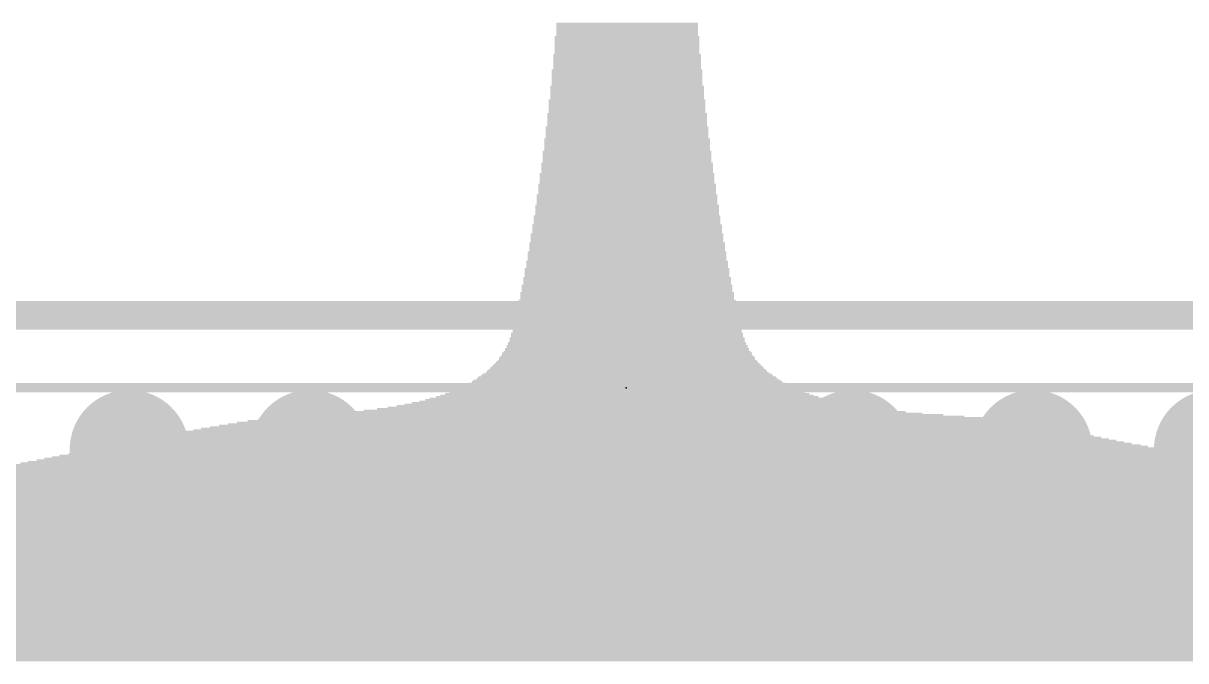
# Model space of a CAD drawing. Extents: x -28.6 to 28.6, y -39.6 to 14.1.
# Drawn here: x -8.48 to 7.86, y -3.84 to 5.12 of the extents above; entities that cross this region are included whole.
import ezdxf

# ---------------------------------------------------------------- set-up
doc = ezdxf.new("R2010")
doc.units = 0
for name, color, linetype in [('1', 12, 'CONTINUOUS'), ('16', 132, 'CONTINUOUS'), ('17', 110, 'CONTINUOUS'), ('201', 6, 'CONTINUOUS'), ('21', 40, 'CONTINUOUS'), ('23', 40, 'CONTINUOUS')]:
    doc.layers.add(name, color=color, linetype=linetype)

# ---------------------------------------------------------------- blocks, each defined once
blk = doc.blocks.new('ROUNDP')
at = {"const_width": 0.5}
blk.add_lwpolyline([(0, -0.25, 1), (0, 0.25, 1), (0, -0.25)], format="xyb", dxfattribs=at)
blk = doc.blocks.new('RECT')
blk.add_solid([(-0.5, -0.5), (0.5, -0.5), (-0.5, 0.5), (0.5, 0.5)])

msp = doc.modelspace()

# ---------------------------------------------------------------- linework, layer by layer
at = {"layer": '1', "const_width": 0.4064}
msp.add_lwpolyline([(-25.4, 1.016), (23.749, 1.016)], dxfattribs=at)
at = {"layer": '16', "const_width": 0.4064}
msp.add_lwpolyline([(-25.273, 1.016), (23.876, 1.016)], dxfattribs=at)
at = {"layer": '21', "const_width": 0.127}
msp.add_lwpolyline([(-28.5, 0), (28.5, 0)], dxfattribs=at)
at = {"layer": '23'}
msp.add_point((0, 0), dxfattribs=at)

# ---------------------------------------------------------------- block references
at = {"layer": '17', "xscale": 1.6764, "yscale": 1.6764, "rotation": 180}
for p in [(-6.985, -0.87), (-6.985, -0.87), (-4.445, -0.87), (-4.445, -0.87), (-1.905, -0.87), (-1.905, -0.87), (0.635, -0.87), (0.635, -0.87), (3.175, -0.87), (3.175, -0.87), (5.715, -0.87), (5.715, -0.87), (8.255, -0.87), (8.255, -0.87), (-8.255, -2.78), (-8.255, -2.78), (-5.715, -2.78), (-5.715, -2.78), (-3.175, -2.78), (-3.175, -2.78), (-0.635, -2.78), (-0.635, -2.78), (1.905, -2.78), (1.905, -2.78), (4.445, -2.78), (4.445, -2.78), (6.985, -2.78), (6.985, -2.78)]:
    msp.add_blockref('ROUNDP', p, dxfattribs=at)
at = {"layer": '201', "yscale": 0.0212, "rotation": 180}
for p, xscale in [((0.0117, 5.1205), 1.9896), ((0.0117, 5.0994), 1.9896), ((0.0117, 5.0782), 1.9896), ((0.0117, 5.057), 1.9896), ((0.0117, 4.9301), 2.0319), ((0.0117, 4.9089), 2.0319), ((0.0117, 5.0359), 1.9896), ((0.0117, 5.0147), 1.9896), ((0.0117, 4.9935), 1.9896), ((0.0117, 4.9724), 1.9896), ((0.0117, 4.9512), 1.9896), ((0.0117, 4.8877), 2.0319), ((0.0117, 4.8666), 2.0319), ((0.0117, 4.8454), 2.0319), ((0.0117, 4.8242), 2.0319), ((0.0117, 4.8031), 2.0319), ((0.0117, 4.7819), 2.0319), ((0.0117, 4.7607), 2.0319), ((0.0117, 4.7396), 2.0319), ((0.0117, 4.6761), 2.0743), ((0.0117, 4.6549), 2.0743), ((0.0117, 4.6337), 2.0743), ((0.0117, 4.6126), 2.0743), ((0.0117, 4.5914), 2.0743), ((0.0117, 4.5702), 2.0743), ((0.0117, 4.7184), 2.0319), ((0.0117, 4.6972), 2.0319), ((0.0117, 4.4644), 2.1166), ((0.0117, 4.4432), 2.1166), ((0.0117, 4.4221), 2.1166), ((0.0117, 4.5491), 2.0743), ((0.0117, 4.5279), 2.0743), ((0.0117, 4.5067), 2.0743), ((0.0117, 4.4856), 2.0743), ((0.0117, 4.4009), 2.1166), ((0.0117, 4.3797), 2.1166), ((0.0117, 4.3586), 2.1166), ((0.0117, 4.3374), 2.1166), ((0.0117, 4.3162), 2.1166), ((0.0117, 4.2951), 2.1166), ((0.0117, 4.2739), 2.1166), ((0.0117, 4.2527), 2.1166), ((0.0117, 4.2316), 2.1589), ((0.0117, 4.2104), 2.1589), ((0.0117, 4.1892), 2.1589), ((0.0117, 4.1681), 2.1589), ((0.0117, 4.1469), 2.1589), ((0.0117, 4.1258), 2.1589), ((0.0117, 4.1046), 2.1589), ((0.0117, 4.0834), 2.1589), ((0.0117, 4.0411), 2.2012), ((0.0117, 4.0199), 2.2012), ((0.0117, 3.9988), 2.2012), ((0.0117, 3.9776), 2.2012), ((0.0117, 3.9564), 2.2012), ((0.0117, 3.9353), 2.2012), ((0.0117, 3.9141), 2.2012), ((0.0117, 4.0623), 2.1589), ((0.0117, 3.8506), 2.2436), ((0.0117, 3.8294), 2.2436), ((0.0117, 3.8083), 2.2436), ((0.0117, 3.7871), 2.2436), ((0.0117, 3.7659), 2.2436), ((0.0117, 3.8929), 2.2012), ((0.0117, 3.8718), 2.2012), ((0.0117, 3.6601), 2.2859), ((0.0117, 3.6389), 2.2859), ((0.0117, 3.6178), 2.2859), ((0.0117, 3.5966), 2.2859), ((0.0117, 3.7448), 2.2436), ((0.0117, 3.7236), 2.2436), ((0.0117, 3.7024), 2.2436), ((0.0117, 3.6813), 2.2436), ((0.0117, 3.4908), 2.3282), ((0.0117, 3.4696), 2.3282), ((0.0117, 3.4484), 2.3282), ((0.0117, 3.4273), 2.3282), ((0.0117, 3.5754), 2.2859), ((0.0117, 3.5543), 2.2859), ((0.0117, 3.5331), 2.2859), ((0.0117, 3.5119), 2.2859), ((0.0117, 3.3214), 2.3706), ((0.0117, 3.3003), 2.3706), ((0.0117, 3.2791), 2.3706), ((0.0117, 3.258), 2.3706), ((0.0117, 3.4061), 2.3282), ((0.0117, 3.3849), 2.3282), ((0.0117, 3.3638), 2.3282), ((0.0117, 3.3426), 2.3282), ((0.0117, 3.1521), 2.4129), ((0.0117, 3.131), 2.4129), ((0.0117, 3.1098), 2.4129), ((0.0117, 3.2368), 2.3706), ((0.0117, 3.2156), 2.3706), ((0.0117, 3.1945), 2.3706), ((0.0117, 3.1733), 2.3706), ((0.0117, 3.004), 2.4552), ((0.0117, 2.9828), 2.4552), ((0.0117, 2.9616), 2.4552), ((0.0117, 2.9405), 2.4552), ((0.0117, 3.0886), 2.4129), ((0.0117, 3.0675), 2.4129), ((0.0117, 3.0463), 2.4129), ((0.0117, 3.0251), 2.4129), ((0.0117, 2.8558), 2.4976), ((0.0117, 2.8346), 2.4976), ((0.0117, 2.8135), 2.4976), ((0.0117, 2.7923), 2.4976), ((0.0117, 2.7711), 2.4976), ((0.0117, 2.9193), 2.4552), ((0.0117, 2.8981), 2.4552), ((0.0117, 2.877), 2.4552), ((0.0117, 2.7076), 2.5399), ((0.0117, 2.6865), 2.5399), ((0.0117, 2.6653), 2.5399), ((0.0117, 2.6441), 2.5399), ((0.0117, 2.623), 2.5399), ((0.0117, 2.75), 2.4976), ((0.0117, 2.7288), 2.4976), ((0.0117, 2.5595), 2.5822), ((0.0117, 2.5383), 2.5822), ((0.0117, 2.5171), 2.5822), ((0.0117, 2.496), 2.5822), ((0.0117, 2.4748), 2.5822), ((0.0117, 2.4537), 2.5822), ((0.0117, 2.6018), 2.5399), ((0.0117, 2.5806), 2.5399), ((0.0117, 2.2843), 2.6669), ((0.0117, 2.4113), 2.6246), ((0.0117, 2.3902), 2.6246), ((0.0117, 2.369), 2.6246), ((0.0117, 2.3478), 2.6246), ((0.0117, 2.3267), 2.6246), ((0.0117, 2.3055), 2.6246), ((0.0117, 2.4325), 2.5822), ((0.0117, 2.1573), 2.7092), ((0.0117, 2.1362), 2.7092), ((0.0117, 2.115), 2.7092), ((0.0117, 2.2632), 2.6669), ((0.0117, 2.242), 2.6669), ((0.0117, 2.2208), 2.6669), ((0.0117, 2.1997), 2.6669), ((0.0117, 2.1785), 2.6669), ((0.0117, 2.0303), 2.7516), ((0.0117, 2.0092), 2.7516), ((0.0117, 1.988), 2.7516), ((0.0117, 1.9668), 2.7516), ((0.0117, 2.0938), 2.7092), ((0.0117, 2.0727), 2.7092), ((0.0117, 2.0515), 2.7092), ((0.0117, 1.9033), 2.7939), ((0.0117, 1.8822), 2.7939), ((0.0117, 1.861), 2.7939), ((0.0117, 1.8398), 2.7939), ((0.0117, 1.8187), 2.7939), ((0.0117, 1.7975), 2.7939), ((0.0117, 1.9457), 2.7516), ((0.0117, 1.9245), 2.7516), ((0.0117, 1.6705), 2.8786), ((0.0117, 1.6493), 2.8786), ((0.0117, 1.6282), 2.8786), ((0.0117, 1.7763), 2.8362), ((0.0117, 1.7552), 2.8362), ((0.0117, 1.734), 2.8362), ((0.0117, 1.7128), 2.8362), ((0.0117, 1.6917), 2.8362), ((0.0117, 1.5435), 2.9209), ((0.0117, 1.5224), 2.9209), ((0.0117, 1.5012), 2.9209), ((0.0117, 1.48), 2.9209), ((0.0117, 1.607), 2.8786), ((0.0117, 1.5858), 2.8786), ((0.0117, 1.5647), 2.8786), ((0.0117, 1.3319), 3.0055), ((0.0117, 1.3107), 3.0055), ((0.0117, 1.4377), 2.9632), ((0.0117, 1.4165), 2.9632), ((0.0117, 1.3954), 2.9632), ((0.0117, 1.3742), 2.9632), ((0.0117, 1.353), 2.9632), ((0.0117, 1.4589), 2.9209), ((0.0117, 1.226), 3.0479), ((0.0117, 1.2049), 3.0479), ((0.0117, 1.1837), 3.0479), ((0.0117, 1.1625), 3.0479), ((0.0117, 1.1414), 3.0479), ((0.0117, 1.2895), 3.0055), ((0.0117, 1.2684), 3.0055), ((0.0117, 1.2472), 3.0055), ((0.0117, 1.0355), 3.1325), ((0.0117, 1.0144), 3.1325), ((0.0117, 0.9932), 3.1325), ((0.0117, 0.972), 3.1325), ((0.0117, 1.1202), 3.0902), ((0.0117, 1.099), 3.0902), ((0.0117, 1.0779), 3.0902), ((0.0117, 1.0567), 3.0902), ((0.0117, 0.845), 3.2172), ((0.0117, 0.8239), 3.2172), ((0.0117, 0.9297), 3.1749), ((0.0117, 0.9085), 3.1749), ((0.0117, 0.8874), 3.1749), ((0.0117, 0.8662), 3.1749), ((0.0117, 0.9509), 3.1325), ((0.0117, 0.6969), 3.3019), ((0.0117, 0.6757), 3.3019), ((0.0117, 0.6546), 3.3019), ((0.0117, 0.7604), 3.2595), ((0.0117, 0.7392), 3.2595), ((0.0117, 0.7181), 3.2595), ((0.0117, 0.8027), 3.2172), ((0.0117, 0.7816), 3.2172), ((0.0117, 0.4852), 3.5135), ((0.0117, 0.5064), 3.4712), ((0.0117, 0.5487), 3.4289), ((0.0117, 0.5276), 3.4289), ((0.0117, 0.5911), 3.3865), ((0.0117, 0.5699), 3.3865), ((0.0117, 0.6334), 3.3442), ((0.0117, 0.6122), 3.3442), ((0.0117, 0.3371), 3.7252), ((0.0117, 0.3582), 3.6829), ((0.0117, 0.3794), 3.6405), ((0.0117, 0.4217), 3.5982), ((0.0117, 0.4006), 3.5982), ((0.0117, 0.4429), 3.5559), ((0.0117, 0.4641), 3.5135), ((0.0117, 0.1677), 4.1062), ((0.0117, 0.1889), 4.0638), ((0.0117, 0.2101), 3.9792), ((0.0117, 0.2312), 3.9368), ((0.0117, 0.2524), 3.8945), ((0.0117, 0.2736), 3.8522), ((0.0117, 0.2947), 3.8098), ((0.0117, 0.3159), 3.7675), ((0.0117, -0.0016), 4.6988), ((0.0117, 0.0196), 4.6142), ((0.0117, 0.0407), 4.5295), ((0.0117, 0.0619), 4.4448), ((0.0117, 0.0831), 4.3602), ((0.0117, 0.1042), 4.3178), ((0.0117, 0.1254), 4.2332), ((0.0117, 0.1466), 4.1908), ((0.0117, -0.1709), 5.6724), ((0.0117, -0.1497), 5.5454), ((0.0117, -0.1286), 5.3761), ((0.0117, -0.1074), 5.2491), ((0.0117, -0.0862), 5.1221), ((0.0117, -0.0651), 4.9951), ((0.0117, -0.0439), 4.9105), ((0.0117, -0.0227), 4.7835), ((0.0117, -0.3191), 7.408), ((0.0117, -0.2979), 7.0271), ((0.0117, -0.2767), 6.7307), ((0.0117, -0.2556), 6.4767), ((0.0117, -0.2344), 6.2651), ((0.0117, -0.2132), 6.0534), ((0.0117, -0.1921), 5.8418), ((0.0117, -0.4884), 10.9639), ((0.0117, -0.4672), 10.6676), ((0.0117, -0.4461), 10.3712), ((0.0117, -0.4249), 9.9903), ((0.0011, -0.4037), 9.5035), ((0.0117, -0.3826), 8.8896), ((0.0117, -0.3614), 8.297), ((0.0117, -0.3402), 7.8314), ((0.0117, -0.6577), 12.8688), ((0.0117, -0.6366), 12.6572), ((0.0117, -0.6154), 12.4455), ((0.0117, -0.5942), 12.1915), ((0.0117, -0.5731), 11.9799), ((0.0117, -0.5519), 11.7259), ((0.0117, -0.5307), 11.4719), ((0.0117, -0.5096), 11.2179), ((0.0117, -0.8271), 14.6467), ((0.0117, -0.8059), 14.4351), ((0.0117, -0.7847), 14.1811), ((0.0117, -0.7636), 13.9694), ((0.0117, -0.7424), 13.7578), ((0.0117, -0.7212), 13.5461), ((0.0117, -0.7001), 13.3345), ((0.0117, -0.6789), 13.1228), ((0.0117, -0.9752), 16.1707), ((0.0117, -0.954), 15.959), ((0.0117, -0.9329), 15.705), ((0.0117, -0.9117), 15.4934), ((0.0117, -0.8905), 15.2817), ((0.0117, -0.8694), 15.0701), ((0.0117, -0.8482), 14.8584), ((0.0117, -1.1445), 18.0756), ((0.0117, -1.1234), 17.8216), ((0.0117, -1.1022), 17.5676), ((0.0117, -1.081), 17.3136), ((0.0117, -1.0599), 17.0597), ((0.0117, -1.0387), 16.848), ((0.0117, -1.0175), 16.594), ((0.0117, -0.9964), 16.3823), ((0.0117, -1.3139), 49.147), ((0.0117, -1.2927), 49.1047), ((0.0117, -1.2715), 49.0624), ((0.0223, -1.2504), 49.0412), ((0.0117, -1.2292), 19.4302), ((0.0117, -1.208), 19.0069), ((0.0117, -1.1869), 18.6683), ((0.0117, -1.1657), 18.3719), ((0.0117, -1.462), 49.4434), ((0.0117, -1.4409), 49.401), ((0.0117, -1.4197), 49.3587), ((0.0117, -1.3985), 49.3164), ((0.0117, -1.3774), 49.274), ((0.0117, -1.3562), 49.2317), ((0.0117, -1.335), 49.1894), ((0.0117, -1.6314), 49.7397), ((0.0117, -1.6102), 49.6973), ((0.0117, -1.589), 49.655), ((0.0117, -1.5679), 49.6127), ((0.0117, -1.5467), 49.5704), ((0.0117, -1.5255), 49.528), ((0.0117, -1.4832), 49.4857), ((0.0117, -1.5044), 49.4857), ((0.0117, -1.8007), 50.036), ((0.0117, -1.7795), 49.9937), ((0.0117, -1.7583), 49.9513), ((0.0117, -1.7372), 49.909), ((0.0117, -1.716), 49.8667), ((0.0117, -1.6737), 49.8243), ((0.0117, -1.6949), 49.8243), ((0.0117, -1.6525), 49.782), ((0.0117, -1.9488), 50.29), ((0.0117, -1.97), 50.29), ((0.0117, -1.9277), 50.2477), ((0.0117, -1.9065), 50.2053), ((0.0117, -1.8853), 50.163), ((0.0117, -1.8642), 50.1207), ((0.0117, -1.8218), 50.0783), ((0.0117, -1.843), 50.0783), ((0.0117, -2.1182), 50.544), ((0.0117, -2.0758), 50.5016), ((0.0117, -2.097), 50.5016), ((0.0117, -2.0547), 50.4593), ((0.0117, -2.0335), 50.417), ((0.0117, -2.0123), 50.3747), ((0.0117, -1.9912), 50.3323), ((0.0117, -2.2875), 50.8403), ((0.0117, -2.2663), 50.798), ((0.0117, -2.2452), 50.7556), ((0.0117, -2.224), 50.7133), ((0.0117, -2.1817), 50.671), ((0.0117, -2.2028), 50.671), ((0.0117, -2.1605), 50.6286), ((0.0117, -2.1393), 50.5863), ((0.0117, -2.4568), 51.0943), ((0.0117, -2.4357), 51.052), ((0.0117, -2.4145), 51.0096), ((0.0117, -2.3722), 50.9673), ((0.0117, -2.3933), 50.9673), ((0.0117, -2.351), 50.925), ((0.0117, -2.3298), 50.8826), ((0.0117, -2.3087), 50.8403), ((0.0117, -2.605), 51.3059), ((0.0117, -2.5838), 51.2636), ((0.0117, -2.5415), 51.2213), ((0.0117, -2.5626), 51.2213), ((0.0117, -2.5203), 51.179), ((0.0117, -2.4992), 51.1366), ((0.0117, -2.478), 51.0943), ((0.0117, -2.7743), 51.5599), ((0.0117, -2.7531), 51.5176), ((0.0117, -2.7108), 51.4753), ((0.0117, -2.732), 51.4753), ((0.0117, -2.6896), 51.4329), ((0.0117, -2.6685), 51.3906), ((0.0117, -2.6261), 51.3483), ((0.0117, -2.6473), 51.3483), ((0.0117, -2.9225), 51.7716), ((0.0117, -2.9436), 51.7716), ((0.0117, -2.9013), 51.7293), ((0.0117, -2.859), 51.6869), ((0.0117, -2.8801), 51.6869), ((0.0117, -2.8378), 51.6446), ((0.0117, -2.8166), 51.6023), ((0.0117, -2.7955), 51.5599), ((0.0117, -3.113), 52.0256), ((0.0117, -3.0918), 51.9833), ((0.0117, -3.0495), 51.9409), ((0.0117, -3.0706), 51.9409), ((0.0117, -3.0283), 51.8986), ((0.0117, -2.986), 51.8563), ((0.0117, -3.0071), 51.8563), ((0.0117, -2.9648), 51.8139), ((0.0117, -3.24), 52.1949), ((0.0117, -3.2611), 52.1949), ((0.0117, -3.2188), 52.1526), ((0.0117, -3.1765), 52.1103), ((0.0117, -3.1976), 52.1103), ((0.0117, -3.1553), 52.0679), ((0.0117, -3.1341), 52.0256), ((0.0117, -3.4093), 52.4066), ((0.0117, -3.4304), 52.4066), ((0.0117, -3.3881), 52.3642), ((0.0117, -3.3458), 52.3219), ((0.0117, -3.367), 52.3219), ((0.0117, -3.3035), 52.2796), ((0.0117, -3.3246), 52.2796), ((0.0117, -3.2823), 52.2372), ((0.0117, -3.5786), 52.6182), ((0.0117, -3.5998), 52.6182), ((0.0117, -3.5574), 52.5759), ((0.0117, -3.5151), 52.5336), ((0.0117, -3.5363), 52.5336), ((0.0117, -3.4728), 52.4912), ((0.0117, -3.4939), 52.4912), ((0.0117, -3.4516), 52.4489), ((0.0117, -3.7268), 52.7876), ((0.0117, -3.7479), 52.7876), ((0.0117, -3.6844), 52.7452), ((0.0117, -3.7056), 52.7452), ((0.0117, -3.6633), 52.7029), ((0.0117, -3.6209), 52.6606), ((0.0117, -3.6421), 52.6606), ((0.0117, -3.8326), 52.9146), ((0.0117, -3.8114), 52.8722), ((0.0117, -3.7691), 52.8299), ((0.0117, -3.7903), 52.8299)]:
    msp.add_blockref('RECT', p, dxfattribs=dict(at, xscale=xscale))

doc.saveas('drawing.dxf')
